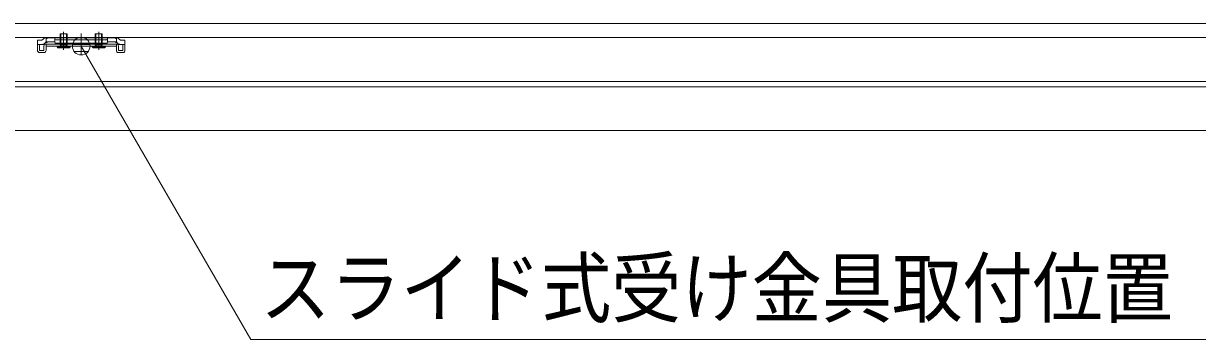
# Model space of a CAD drawing. Units: millimetres, scale not verified. Extents: x -6062 to 6062, y -3045 to 3045.
# Drawn here: x -3041 to -2373, y 320 to 500 of the extents above; entities that cross this region are included whole.
import ezdxf
from ezdxf.enums import TextEntityAlignment as Align

# ---------------------------------------------------------------- set-up
doc = ezdxf.new("R2010")
doc.units = ezdxf.units.MM
doc.header["$LTSCALE"] = 20
doc.layers.add('0-0_3一般', color=7, linetype='Continuous', lineweight=9)
doc.layers.add('0-4_2寸法-3', color=7, linetype='Continuous', lineweight=9)
doc.styles.add('ＭＳ ゴシック', font='')
doc.styles.get('ＭＳ ゴシック').set_extended_font_data('MS Gothic')

# ---------------------------------------------------------------- blocks, each defined once
blk = doc.blocks.new('グループ-30')
at = {"layer": '0-0_3一般'}
blk.add_line((-4623.5, 10000), (-55863.5, 10000), dxfattribs=at)
blk = doc.blocks.new('グループ-31')
at = {"layer": '0-0_3一般'}
for p, q in [((-24620, 9699.1), (-24620, 9905.1)), ((-24220, 9699.1), (-24220, 9905.1)), ((-6320, 9840), (-30320, 9840)), ((-24918, 9808.1), (-24867.1, 9808.1)), ((-24918, 9808.1), (-24918, 9764.1)), ((-24918, 9764.1), (-24918, 9762.1)), ((-24894, 9762.1), (-24918, 9762.1)), ((-24918, 9762.1), (-24918, 9742.1)), ((-24867.1, 9762.1), (-24918, 9762.1)), ((-24894, 9742.1), (-24894, 9762.1)), ((-24852.5, 9822.6), (-24867.1, 9808.1)), ((-24848, 9762.1), (-24867.1, 9762.1)), ((-24839.1, 9836.1), (-24852.5, 9822.6)), ((-24848, 9762.1), (-24834.5, 9775.6)), ((-24820, 9836.1), (-24839.1, 9836.1)), ((-24834.5, 9775.6), (-24820, 9790.1)), ((-24820, 9836.1), (-24720, 9836.1)), ((-24800, 9836.1), (-24820, 9826.1)), ((-24820, 9790.1), (-24820, 9836.1)), ((-24800, 9790.1), (-24820, 9790.1)), ((-24820, 9780.1), (-24820, 9790.1)), ((-24800, 9790.1), (-24820, 9780.1)), ((-24020, 9766.1), (-24820, 9766.1)), ((-24820, 9766.1), (-24820, 9742.1)), ((-24720, 9790.1), (-24800, 9790.1)), ((-24120, 9836.1), (-24720, 9836.1)), ((-24720, 9836.1), (-24720, 9825.2)), ((-24720, 9815.2), (-24720, 9825.2)), ((-24720, 9815.2), (-24720, 9790.1)), ((-24720, 9790.1), (-24720, 9784.1)), ((-24130, 9815.2), (-24710, 9815.2)), ((-24710, 9774.1), (-24130, 9774.1)), ((-24660, 9882.1), (-24660, 9836.1)), ((-24580, 9882.1), (-24660, 9882.1)), ((-24660, 9836.1), (-24660, 9756.2)), ((-24660, 9756.2), (-24656.2, 9742.1)), ((-24656.2, 9742.1), (-24652.4, 9756.2)), ((-24652.4, 9882.1), (-24652.4, 9836.1)), ((-24652.4, 9836.1), (-24652.4, 9756.2)), ((-24620, 9867.1), (-24620, 9749.1)), ((-24620, 9713.6), (-24620, 9797.6)), ((-24587.6, 9836.1), (-24587.6, 9882.1)), ((-24587.6, 9756.2), (-24587.6, 9836.1)), ((-24583.8, 9742.1), (-24587.6, 9756.2)), ((-24580, 9756.2), (-24587.6, 9756.2)), ((-24583.8, 9742.1), (-24580, 9756.2)), ((-24580, 9836.1), (-24580, 9882.1)), ((-24580, 9756.2), (-24580, 9836.1)), ((-24420, 9884.2), (-24420, 9730.2)), ((-24420, 9651.9), (-24420, 9853.3)), ((-24242.8, 9758.9), (-24261, 9722.1)), ((-24260, 9836.1), (-24260, 9756.2)), ((-24260, 9756.2), (-24256.2, 9742.1)), ((-24252.4, 9756.2), (-24260, 9756.2)), ((-24256.2, 9742.1), (-24252.4, 9756.2)), ((-24252.4, 9882.1), (-24252.4, 9836.1)), ((-24252.4, 9836.1), (-24252.4, 9756.2)), ((-24187.6, 9756.2), (-24252.4, 9756.2)), ((-24220, 9771), (-24242.8, 9758.9)), ((-24220, 9867.1), (-24220, 9749.1)), ((-24220, 9713.6), (-24220, 9797.6)), ((-24197.2, 9758.9), (-24220, 9771)), ((-24179, 9722.1), (-24197.2, 9758.9)), ((-24187.6, 9836.1), (-24187.6, 9882.1)), ((-24187.6, 9756.2), (-24187.6, 9836.1)), ((-24180, 9756.2), (-24187.6, 9756.2)), ((-24183.8, 9742.1), (-24187.6, 9756.2)), ((-24183.8, 9742.1), (-24180, 9756.2)), ((-24180, 9836.1), (-24180, 9882.1)), ((-24180, 9756.2), (-24180, 9836.1)), ((-24120, 9825.2), (-24120, 9836.1)), ((-24120, 9836.1), (-24020, 9836.1)), ((-24040, 9790.1), (-24120, 9790.1)), ((-24120, 9784.1), (-24120, 9790.1)), ((-24020, 9826.1), (-24040, 9836.1)), ((-24020, 9780.1), (-24040, 9790.1)), ((-24020, 9790.1), (-24040, 9790.1)), ((-24000.9, 9836.1), (-24020, 9836.1)), ((-24020, 9836.1), (-24020, 9790.1)), ((-24020, 9790.1), (-24005.5, 9775.6)), ((-24020, 9790.1), (-24020, 9780.1)), ((-24020, 9766.1), (-24020, 9742.1)), ((-23992, 9762.1), (-24005.5, 9775.6)), ((-24000.9, 9836.1), (-23987.5, 9822.6)), ((-23992, 9762.1), (-23972.9, 9762.1)), ((-23972.9, 9808.1), (-23987.5, 9822.6)), ((-23972.9, 9808.1), (-23922, 9808.1)), ((-23922, 9762.1), (-23946, 9762.1)), ((-23946, 9762.1), (-23946, 9742.1)), ((-23922, 9764.1), (-23922, 9808.1)), ((-23922, 9742.1), (-23922, 9762.1)), ((-24918, 9742.1), (-24918, 9692.1)), ((-24894, 9668.1), (-24844, 9668.1)), ((-24844, 9742.1), (-24844, 9692.1)), ((-24820, 9742.1), (-24820, 9692.1)), ((-24295, 9742.1), (-24145, 9742.1)), ((-24295, 9732.1), (-24295, 9742.1)), ((-24285, 9722.1), (-24295, 9732.1)), ((-24145, 9732.1), (-24295, 9732.1)), ((-24155, 9722.1), (-24285, 9722.1)), ((-24145, 9732.1), (-24155, 9722.1)), ((-24145, 9742.1), (-24145, 9732.1)), ((-23996, 9692.1), (-23996, 9742.1)), ((-23996, 9692.1), (-23946, 9692.1)), ((-23996, 9668.1), (-23946, 9668.1)), ((-23946, 9692.1), (-23946, 9742.1)), ((-23922, 9692.1), (-23922, 9742.1)), ((-53990, 9340), (-6320, 9340)), ((-6640, 8780), (-30000, 8780))]:
    blk.add_line(p, q, dxfattribs=at)
for points in [[(-6330, 9860), (-6330, 10000), (-53990, 10000), (-53990, 9340)], [(-24579, 9722.1), (-24597.2, 9758.9), (-24620, 9771), (-24642.8, 9758.9), (-24661, 9722.1)], [(-24587.6, 9756.2), (-24652.4, 9756.2), (-24660, 9756.2)], [(-24180, 9882.1), (-24260, 9882.1), (-24260, 9836.1)], [(-24120, 9790.1), (-24120, 9815.2), (-24120, 9825.2)], [(-23922, 9764.1), (-23922, 9762.1), (-23972.9, 9762.1)], [(-24894, 9742.1), (-24894, 9692.1), (-24844, 9692.1)], [(-24020, 9692.1), (-24020, 9742.1), (-24820, 9742.1)], [(-24545, 9732.1), (-24555, 9722.1), (-24685, 9722.1), (-24695, 9732.1)]]:
    blk.add_lwpolyline(points, dxfattribs=at)
for points in [[(-29980, 10000), (-29980, 9280), (-6680, 9280), (-6680, 10000)], [(-24695, 9732.1), (-24695, 9742.1), (-24545, 9742.1), (-24545, 9732.1)]]:
    blk.add_lwpolyline(points, close=True, dxfattribs=at)
for centre, radius, start, end in [((-24867.1, 9808.1), 46, 270, 315), ((-24820, 9790.1), 46, 90, 135), ((-24820, 9742.1), 24, 90, 180), ((-24710, 9825.2), 10, 180, 270), ((-24710, 9784.1), 10, 180, 270), ((-24130, 9825.2), 10, 270, 0), ((-24130, 9784.1), 10, 270, 0), ((-24020, 9790.1), 46, 45, 90), ((-24020, 9742.1), 24, 0, 90), ((-23972.9, 9808.1), 46, 225, 270), ((-24894, 9692.1), 24, 180, 270), ((-24844, 9692.1), 24, 270, 0), ((-23996, 9692.1), 24, 180, 270), ((-23946, 9692.1), 24, 270, 0)]:
    blk.add_arc(centre, radius, start, end, dxfattribs=at)
blk = doc.blocks.new('グループ-32')
at = {"layer": '0-0_3一般'}
for name in ['グループ-30', 'グループ-31']:
    blk.add_blockref(name, (0, 0), dxfattribs=at)

msp = doc.modelspace()

# ---------------------------------------------------------------- linework, layer by layer
at = {"layer": '0-4_2寸法-3'}
for p, q in [((-3003.61, 488.1), (-3013.39, 488.1)), ((-3008.33, 492.1), (-3008.67, 492.1)), ((-3008.33, 492.1), (-3008.67, 492.1)), ((-3004.5, 484.1), (-3012.5, 484.1))]:
    msp.add_line(p, q, dxfattribs=at)
msp.add_lwpolyline([(-2310.09, 320), (-2912.02, 320), (-3008.5, 487.1)], dxfattribs=at)
msp.add_circle((-3008.5, 487.1), 5.01, dxfattribs=at)
msp.add_circle((-3008.5, 487.1), 5.01, dxfattribs=at)

# ---------------------------------------------------------------- block references
at = {"layer": '0-0_3一般', "xscale": 0.05, "yscale": 0.05}
msp.add_blockref('グループ-32', (-1787.5, 0), dxfattribs=at)

# ---------------------------------------------------------------- texts
at = {"layer": '0-4_2寸法-3', "style": 'ＭＳ ゴシック', "width": 0.9}
msp.add_text('スライド式受け金具取付位置', height=32.55, dxfattribs=at).set_placement((-2906.62, 323.34), align=Align.BOTTOM_LEFT)

doc.saveas('drawing.dxf')
